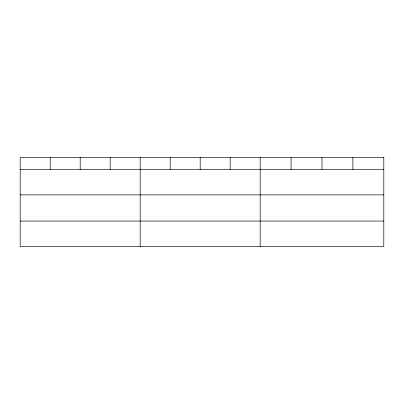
<?xml version="1.0" encoding="UTF-8"?>
<svg xmlns="http://www.w3.org/2000/svg" width="404" height="404" viewBox="0 0 404 404"><rect width="100%" height="100%" fill="white"/><g stroke="black" fill="none" stroke-linecap="round" stroke-linejoin="round"><path stroke-width="0.61" d="M20.2 169.453L383.8 169.453M20.2 194.869L383.8 194.869M20.2 221.059L383.8 221.059M352.894 157.525L352.894 169.453M321.988 157.525L321.988 169.453M291.082 157.525L291.082 169.453M260.176 157.525L260.176 246.475M230.179 157.525L230.179 169.453M200.182 157.525L200.182 169.453M170.185 157.525L170.185 169.453M140.188 157.525L140.188 246.475M110.191 157.525L110.191 169.453M80.194 157.525L80.194 169.453M50.197 157.525L50.197 169.453M383.8 157.525L20.2 157.525L20.2 246.475L383.8 246.475L383.8 157.525"/></g></svg>
